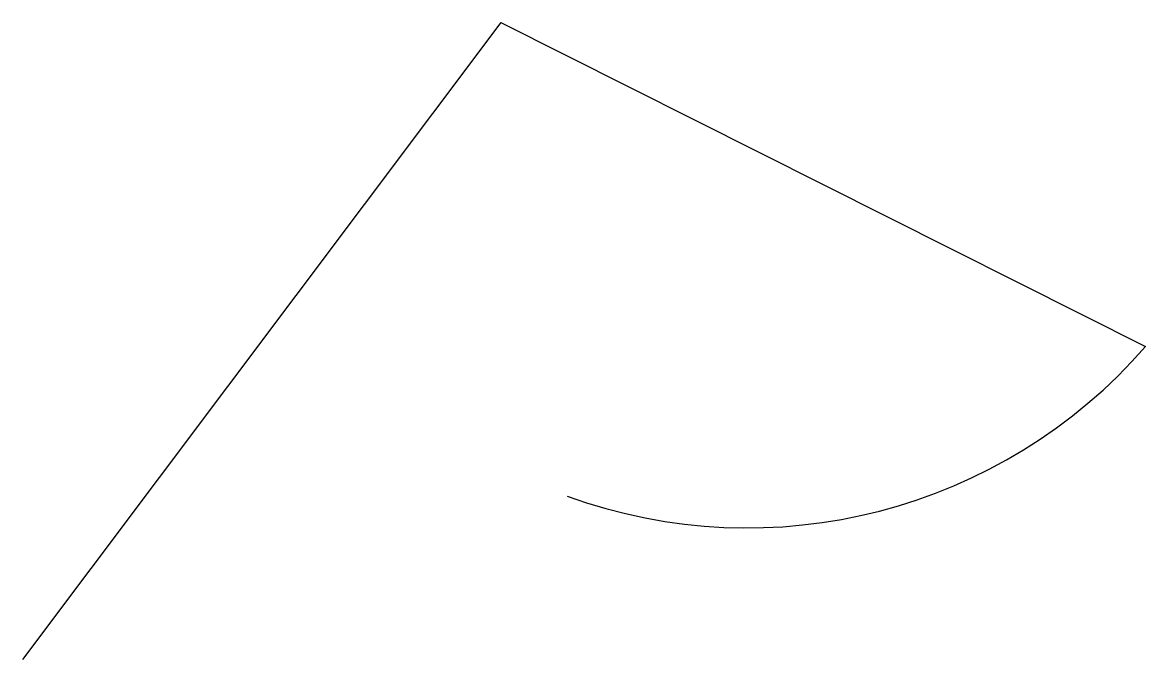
# Model space of a CAD drawing. Header units: millimetres. Extents: x 3 to 20, y 11 to 20.7.
import ezdxf

# ---------------------------------------------------------------- set-up
doc = ezdxf.new("R2010")
doc.units = ezdxf.units.MM
doc.layers.get('0').update_dxf_attribs({"lineweight": 25, "true_color": 0xffffff})

msp = doc.modelspace()

# ---------------------------------------------------------------- linework, layer by layer
for q in [(3, 11), (20.04, 15.754)]:
    msp.add_line((10.256, 20.675), q)
msp.add_arc((14, 21), 8, 250, 319.0259)

doc.saveas('drawing.dxf')
